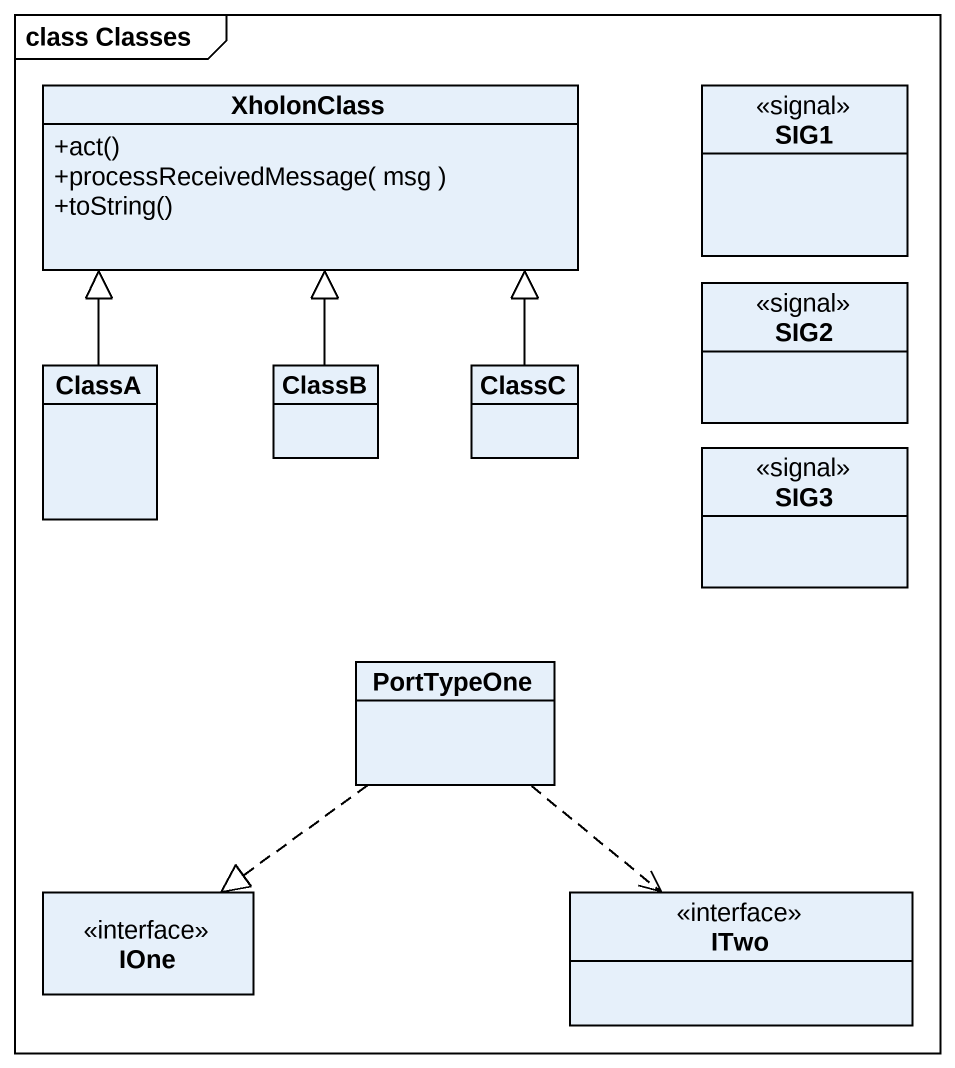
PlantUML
@startuml
mainframe class Classes
hide circle
hide empty members
skinparam classAttributeIconSize 0
class XholonClass {
  +act()
  +processReceivedMessage( msg )
  +toString()
}
class SIG1 <<signal>>
class SIG2 <<signal>>
class ClassA
class ClassB
class ClassC
class SIG3 <<signal>>
class PortTypeOne
interface IOne
interface ITwo
ClassA -up-|> XholonClass
ClassB -up-|> XholonClass
ClassC -up-|> XholonClass
PortTypeOne ..|> IOne
PortTypeOne ..> ITwo
@enduml
